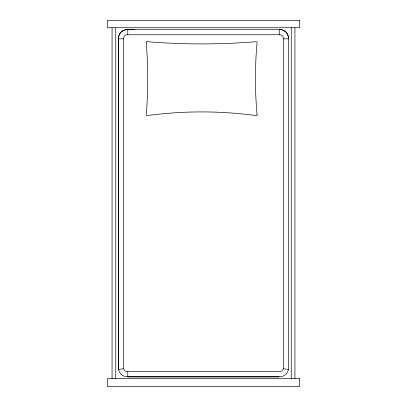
<?xml version="1.0" encoding="UTF-8"?>
<svg xmlns="http://www.w3.org/2000/svg" width="407" height="407" viewBox="0 0 407 407"><rect width="100%" height="100%" fill="white"/><g stroke="black" fill="none" stroke-linecap="round" stroke-linejoin="round"><path stroke-width="0.61" d="M279.217 34.758L279.238 29.553L127.762 29.584A8.725 8.725 0 0 0 118.498 38.823L118.498 369.398L123.703 368.793L123.708 37.993A3.51 3.51 0 0 1 126.933 34.763L280.067 34.763A3.51 3.51 0 0 1 283.292 37.993L283.297 368.778L288.502 369.398L288.502 38.823A8.725 8.725 0 0 0 279.238 29.553A8.695 8.695 0 0 1 288.471 38.823M283.262 368.925A3.846 3.846 0 0 1 279.894 371.632L127.803 371.647L127.762 376.851L279.238 376.851A9.061 9.061 0 0 0 288.502 369.398M257.087 114.667L257.051 114.906A0.926 0.926 0 0 1 256.161 115.593C220.05 110.689 183.287 110.689 147.176 115.593A0.926 0.926 0 0 1 146.25 114.667C148.245 90.71 148.199 66.59 146.25 42.628A0.926 0.926 0 0 1 146.937 41.738L147.176 41.702C183.425 44.648 219.912 44.648 256.161 41.702A0.926 0.926 0 0 1 257.087 42.628C254.879 66.575 254.879 90.72 257.087 114.667L257.051 114.906M146.525 41.977L146.937 41.738M283.297 38.838L288.502 38.823M279.238 376.821L127.762 376.821A8.949 8.949 0 0 1 118.529 369.393L118.529 38.823A8.695 8.695 0 0 1 127.762 29.584L134.274 29.553M118.498 38.823L123.703 38.838M127.803 371.647L127.07 371.637A3.77 3.77 0 0 1 123.738 368.961M127.762 29.553L127.783 34.758M294.938 27.737L294.938 378.627M291.244 27.737L291.244 378.627M115.756 27.737L115.756 378.627M112.062 27.737L112.062 378.627M299.552 20.35L107.448 20.35L107.448 27.737L299.552 27.737L299.552 20.35M299.552 378.627L107.453 378.627L107.453 386.65L299.552 386.65L299.552 378.627"/></g></svg>
